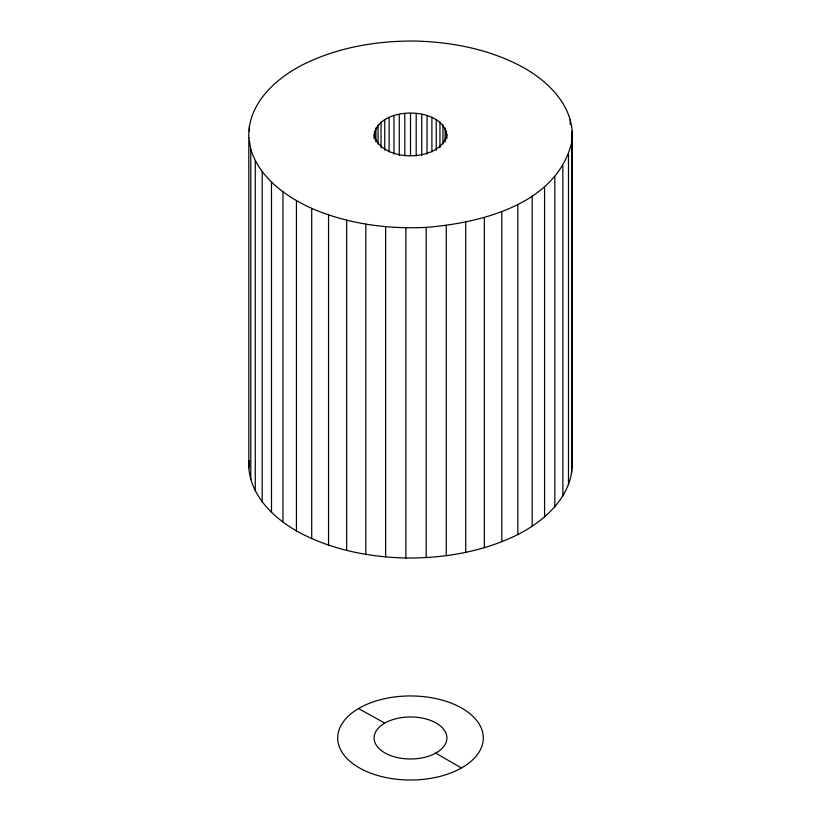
<?xml version="1.0" encoding="UTF-8"?>
<svg xmlns="http://www.w3.org/2000/svg" width="821" height="821" viewBox="0 0 821 821"><rect width="100%" height="100%" fill="white"/><g stroke="black" fill="none" stroke-linecap="round" stroke-linejoin="round"><path stroke-width="1.23" d="M248.814 137.62C247.46 104.021 275.487 78.559 303.165 64.531C337.749 47.341 376.726 40.722 415.118 41.05C452.946 41.994 491.266 49.64 524.568 68.184C547.792 81.597 569.979 103.015 572.186 131.216L572.186 461.443C573.54 495.042 545.513 520.504 517.835 534.533C483.251 551.722 444.274 558.342 405.882 558.013C368.054 557.069 329.734 549.423 296.432 530.879C273.208 517.466 251.021 496.038 248.814 467.847L248.814 137.62L250.785 149.289L250.785 479.526M248.814 467.847L249.163 460.817M571.601 473.173L571.601 142.936L572.186 131.216M374.099 138.256C373.37 104.657 447.63 104.657 446.901 138.256M446.901 134.418C440.805 162.917 380.195 162.917 374.099 134.418M250.785 149.289C259.58 177.839 285.687 196.496 311.713 208.38C347.622 223.907 387.286 229.264 426.191 227.376C481.301 222.881 555.961 204.47 571.601 142.936M384.249 723.414L381.047 725.62A36.401 21.018 0 0 0 384.762 752.836A36.401 21.018 0 0 0 431.897 754.981L436.238 752.836A36.401 21.018 0 0 0 436.238 723.116A36.401 21.018 0 0 0 384.762 723.116L358.51 708.554M461.34 767.933L459.503 769.061A72.802 42.035 0 0 1 340.017 748.495A72.802 42.035 0 0 1 427.289 697.08A72.802 42.035 0 0 1 465.322 765.634L461.34 767.933L435.602 753.073M571.785 459.113L572.186 461.443M570.215 119.538L570.215 124.659M568.481 154.522L568.481 484.759M562.867 165.801L562.867 496.038M554.852 176.577L554.852 506.814M544.569 186.695L544.569 516.922M532.162 195.983L532.162 526.21M517.835 204.296L517.835 534.533M501.816 211.51L501.816 541.747M484.359 217.514L484.359 547.751M465.743 222.204L465.743 552.441M446.45 131.124L446.45 138.811M446.244 225.508L446.244 555.745M445.115 127.922L445.115 142.002M442.93 124.874L442.93 144.075M439.953 122.062L439.953 147.657M436.238 119.558L436.238 150.274M431.897 117.413L431.897 151.967M427.023 115.689L427.023 154.091M426.191 227.376L426.191 557.613M421.748 114.427L421.748 155.385M416.196 113.657L416.196 155.898M410.5 113.401L410.5 155.641M405.882 227.776L405.882 558.013M404.804 113.657L404.804 155.898M399.252 114.427L399.252 155.385M393.977 115.689L393.977 154.091M389.103 117.413L389.103 151.967M385.654 226.709L385.654 556.946M384.762 119.558L384.762 150.274M381.047 122.062L381.047 147.657M378.071 124.874L378.071 144.075M375.885 127.922L375.885 142.002M374.55 131.124L374.55 138.811M365.817 224.184L365.817 554.411M346.678 220.244L346.678 550.47M328.544 214.948L328.544 545.175M311.713 208.38L311.713 538.617M296.432 200.652L296.432 530.879M282.958 191.878L282.958 522.105M271.484 182.19L271.484 512.427M262.207 171.753L262.207 501.99M255.28 160.731L255.28 490.968M249.399 125.89L249.399 131.011"/></g></svg>
